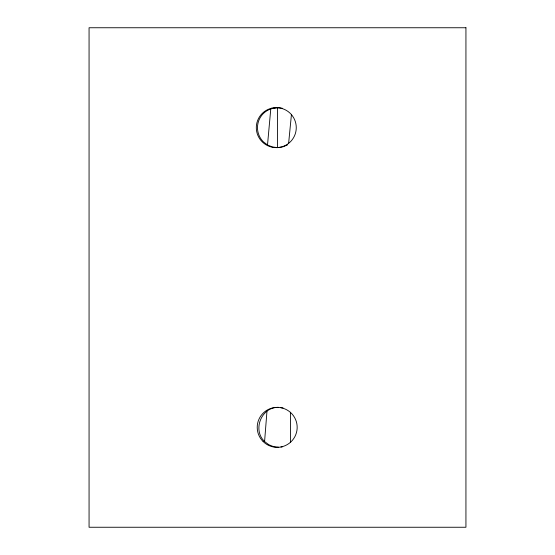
<?xml version="1.0" encoding="UTF-8"?>
<svg xmlns="http://www.w3.org/2000/svg" width="555" height="555" viewBox="0 0 555 555"><rect width="100%" height="100%" fill="white"/><g stroke="black" fill="none" stroke-linecap="round" stroke-linejoin="round"><path stroke-width="0.83" d="M277.257 447.33L278.728 447.33L273.553 446.664L268.738 444.687L264.582 441.523L266.955 411.38M281.933 147.033L277.5 147.63L272.332 146.964L267.51 144.98L270.771 108.967M288.628 143.259L291.458 114.33M282.55 108.336C275.745 106.671 268.308 108.648 263.285 113.567A19.897 19.723 -90 0 0 263.361 141.823L267.51 144.98M282.668 146.936L287.49 144.924M276.224 107.67L271.055 108.364A19.98 19.98 0 0 0 261.017 140.54A19.98 19.98 0 0 0 294.421 136.037A19.98 19.98 0 0 0 276.224 107.67L277.438 107.67L277.5 147.63L276.348 147.63M280.941 447.032L282.426 446.831M275.329 107.947L271.055 108.364L272.214 108.364M277.132 407.37L278.603 407.37C261.426 406.732 252.206 429.965 264.582 441.523M280.823 407.654L283.043 407.939M290.425 412.261L290.425 442.446M465.936 27.75L89.064 27.75L89.064 527.25L465.936 527.25L465.936 27.75M263.112 441.523A19.98 19.98 0 0 0 296.509 432.463A19.98 19.98 0 0 0 271.964 408.071A19.98 19.98 0 0 0 263.112 441.523"/></g></svg>
